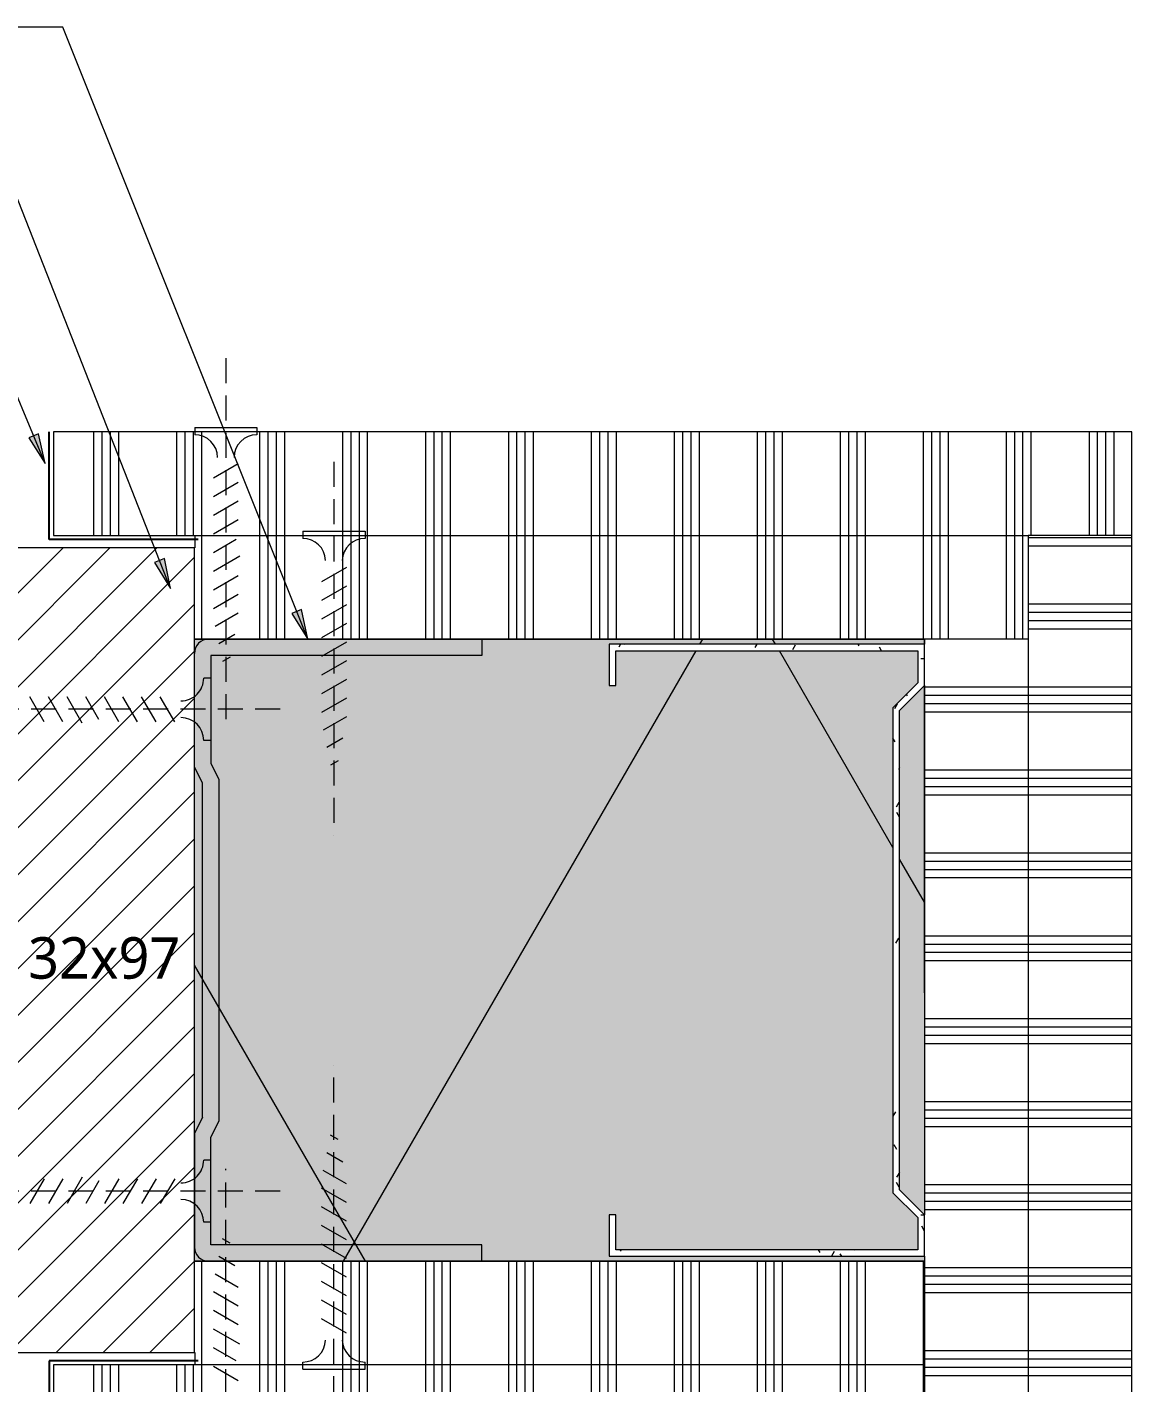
# Model space of a CAD drawing. Header units: millimetres. Extents: x 32900 to 38291, y -18988 to 4133.
# Drawn here: x 33216 to 33349.1, y -5776.9 to -5613.5 of the extents above; entities that cross this region are included whole.
import ezdxf

# ---------------------------------------------------------------- set-up
doc = ezdxf.new("R2010")
doc.units = ezdxf.units.MM
doc.linetypes.add('MV_hidden_2', pattern=[4.5, 3, -1.5])
for name, color, linetype, lineweight in [('A-DETL', 90, 'Continuous', 13), ('A-DETL-GENF', 92, 'Continuous', 18), ('A-DETL-IDEN', 3, 'Continuous', 18), ('A-DETL-THIN', 151, 'Continuous', 18), ('G-ANNO-TEXT', 231, 'Continuous', 13)]:
    doc.layers.add(name, color=color, linetype=linetype, lineweight=lineweight)
doc.styles.add('Segoe UI', font='segoeui.ttf', dxfattribs={"height": 5})
pattern_1 = [(90, (4, 0), (-10, 6e-16), []), (90, (5, 0), (-10, 6e-16), []), (90, (6, 0), (-10, 6e-16), []), (90, (7, 0), (-10, 6e-16), [])]
pattern_2 = [(0, (0, 4), (0, 10), []), (0, (0, 5), (0, 10), []), (0, (0, 6), (0, 10), []), (0, (0, 7), (0, 10), [])]

# ---------------------------------------------------------------- blocks, each defined once
blk = doc.blocks.new('42 isolatie - Type 1-3788779-Details ziekenhuis Utiliteitsgebouw')
at = {"layer": 'A-DETL-GENF'}
h = blk.add_hatch(color=256, dxfattribs=at)
h.paths.add_polyline_path([(50.27841160888151, -75.80000000000659), (88.27841160888153, -75.80000000000659), (88.27841160888153, -75.19999999980965), (50.27841160888151, -75.19999999980965), (50.27841160888151, -70.19999999980861), (51.0784116088801, -70.19999999980861), (51.0784116088801, -74.39999999980982), (87.4784116088859, -74.39999999980982), (87.4784116088859, -70.53137084970605), (84.47841160888306, -67.5313708497024), (84.4784116088832, -9.068629149912011), (87.47841160888078, -6.068629149910527), (87.47841160888078, -2.199999999808915), (51.07841160888038, -2.199999999808915), (51.07841160888038, -6.399999999810126), (50.27841160888178, -6.399999999810126), (50.27841160888178, -1.399999999809097), (88.27841160888086, -1.399999999809097), (88.27841160888086, -0.8000000000041495), (0.2784116088835358, -0.8000000000063153), (0.278411608884348, -75.80000000000659), (12.95577404330662, -75.80000000000659)])
h.paths.add_polyline_path([(88.27841160888153, -70.19999999980861), (88.27841160888086, -6.399999999810126), (85.27841160888181, -9.399999999809443), (85.27841160888167, -67.19999999981147), (87.4784116088859, -69.39999999981313)])
at = {"layer": 'A-DETL-GENF', "lineweight": 13}
h = blk.add_hatch(dxfattribs=at)
h.set_pattern_fill('FP_3', color=256, style=0, pattern_type=2)
h.set_pattern_definition([(300, (0, 0), (-69.28203230275508, -40), []), (240, (0, 0), (-69.2820323027551, 39.99999999999999), [])])
h.paths.add_polyline_path([(50.27841160888151, -75.80000000000659), (88.27841160888153, -75.80000000000659), (88.27841160888153, -75.19999999980965), (50.27841160888151, -75.19999999980965), (50.27841160888151, -70.19999999980861), (51.0784116088801, -70.19999999980861), (51.0784116088801, -74.39999999980982), (87.4784116088859, -74.39999999980982), (87.4784116088859, -70.53137084970605), (84.47841160888306, -67.5313708497024), (84.4784116088832, -9.068629149912011), (87.47841160888078, -6.068629149910527), (87.47841160888078, -2.199999999808915), (51.07841160888038, -2.199999999808915), (51.07841160888038, -6.399999999810126), (50.27841160888178, -6.399999999810126), (50.27841160888178, -1.399999999809097), (88.27841160887814, -1.399999999809097), (88.27841160887814, -0.8000000000041495), (0.278411608880964, -0.8000000000063153), (0.278411608884348, -75.80000000000659), (12.95577404330662, -75.80000000000659)])
h.paths.add_polyline_path([(88.27841160888138, -70.19999999980861), (88.27841160887841, -6.399999999810126), (85.27841160888181, -9.399999999809443), (85.27841160888167, -67.19999999981147), (87.4784116088859, -69.39999999981313)])
at = {"layer": 'A-DETL-GENF'}
for p, q in [((0.3038748355456289, -0.8000000000007149), (0.2784116088534862, -0.8000000000007149)), ((0.3038748355455951, -0.8000000000007149), (0.2784116088509144, -0.8000000000007149)), ((88.27841160885067, -0.8000000000007149), (0.3038748355456289, -0.8000000000007149)), ((88.27841160885067, -1.399999999804478), (88.27841160885067, -0.8000000000007149)), ((88.27841160885109, -43.42359927892212), (88.2784116088507, -6.399999999806412)), ((0.2784116088542307, -75.80000000000125), (0.3038748355451899, -75.80000000000125)), ((0.2784116088542307, -75.80000000000089), (0.3038748355451899, -75.80000000000089)), ((0.3038748355451899, -75.80000000000125), (88.27841160885141, -75.80000000000125))]:
    blk.add_line(p, q, dxfattribs=at)
blk = doc.blocks.new('00 msprofiel - 75-V6-Details ziekenhuis Utiliteitsgebouw')
at = {"layer": 'A-DETL-GENF'}
for p, q in [((1.719298245614385, 37.5000000000001), (34.63157894736857, 37.5000000000001)), ((34.63157894736858, 37.5000000000001), (34.63157894736858, 35.53508771929875)), ((-1.69e-14, 22.09800270456356), (-1.69e-14, 35.78070175438541)), ((34.63157894736858, 35.53508771929875), (1.964912280701961, 35.53508771929875)), ((1.964912280701961, 35.53508771929875), (1.964912280701961, 22.56185557263358)), ((0.9824561403509026, 20.13309042386109), (-1.69e-14, 22.09800270456356)), ((1.964912280701961, 22.56185557263358), (2.94736842105302, 20.59694329193069)), ((0.9824561403509026, -20.13309042386096), (0.9824561403509026, 20.13309042386109)), ((2.94736842105302, 20.59694329193069), (2.94736842105302, -20.59694329193056)), ((0.9824561403509026, -20.13309042386096), (1.396e-13, -22.09800270456311)), ((1.964912280701961, -22.56185557263313), (2.94736842105302, -20.59694329193056)), ((1.396e-13, -22.09800270456311), (1.396e-13, -35.78070175438542)), ((1.964912280701961, -35.53508771929876), (1.964912280701961, -22.56185557263313)), ((34.63157894736857, -35.53508771929876), (1.964912280701961, -35.53508771929876)), ((34.63157894736857, -37.50000000000011), (34.63157894736857, -35.53508771929876)), ((1.719298245614541, -37.50000000000011), (34.63157894736857, -37.50000000000011))]:
    blk.add_line(p, q, dxfattribs=at)
for centre, radius, start, end in [((1.719298245614488, 35.7807017543854), 1.719298245614411, 90.00000000000021, 179.9999999999997), ((1.719298245614488, -35.7807017543854), 1.719298245614407, 180.0000000000002, 269.9999999999994)]:
    blk.add_arc(centre, radius, start, end, dxfattribs=at)

msp = doc.modelspace()

# ---------------------------------------------------------------- hatches: boundary and pattern name
at = {"layer": 'A-DETL-GENF', "lineweight": 13}
h = msp.add_hatch(dxfattribs=at)
h.set_pattern_fill('FP_2', color=254, style=0, pattern_type=2)
h.set_pattern_definition(pattern_1)
h.paths.add_polyline_path([(33248.80976398859, -5674.741878869008), (33349.13240155417, -5674.741878869008), (33349.13240155417, -5662.241878869007), (33219.13240155418, -5662.241878869007), (33219.13240155418, -5674.741878869008)])
h = msp.add_hatch(dxfattribs=at)
h.set_pattern_fill('FP_7', color=254, style=0, pattern_type=2)
h.set_pattern_definition([(45, (0, 0), (-2.82842712474619, 2.82842712474619), [])])
h.paths.add_polyline_path([(33204.13240155416, -5773.241878869008), (33236.13240155417, -5773.241878869008), (33236.13240155417, -5676.241878869007), (33204.13240155416, -5676.241878869007), (33204.13240155416, -5679.326410070856), (33204.52063012182, -5679.377521331421), (33204.88240155417, -5679.527371965176), (33205.19306172595, -5679.765749899075), (33205.46537734459, -5680.158342889647), (33205.5812902936, -5680.4381815032), (33205.63240155417, -5680.826410070855), (33205.5812902936, -5681.214638638509), (33205.43143965985, -5681.576410070855), (33205.19306172595, -5681.887070242634), (33204.88240155418, -5682.12544817653), (33204.52063012182, -5682.275298810289), (33204.13240155416, -5682.326410070855), (33204.13240155416, -5693.812321537215), (33204.52063012182, -5693.863432797781), (33204.88240155418, -5694.013283431536), (33205.19306172595, -5694.251661365435), (33205.43143965985, -5694.562321537215), (33205.5812902936, -5694.92409296956), (33205.63240155417, -5695.312321537215), (33205.5812902936, -5695.700550104866), (33205.43143965985, -5696.062321537212), (33205.19306172595, -5696.372981708993), (33204.88240155417, -5696.611359642891), (33204.52063012182, -5696.761210276646), (33204.13240155416, -5696.812321537215), (33204.13240155416, -5708.298233003574), (33204.52063012182, -5708.349344264139), (33204.88240155418, -5708.499194897895), (33205.19306172595, -5708.737572831793), (33205.43143965985, -5709.048233003572), (33205.5812902936, -5709.410004435917), (33205.63240155417, -5709.798233003572), (33205.5812902936, -5710.186461571226), (33205.43143965985, -5710.548233003572), (33205.19306172595, -5710.858893175351), (33204.88240155418, -5711.097271109249), (33204.52063012182, -5711.247121743006), (33204.13240155416, -5711.298233003572), (33204.13240155416, -5722.784144469932), (33204.52063012182, -5722.835255730498), (33204.88240155418, -5722.985106364257), (33205.19306172595, -5723.22348429815), (33205.43143965985, -5723.534144469931), (33205.5812902936, -5723.895915902279), (33205.63240155417, -5724.284144469931), (33205.5812902936, -5724.672373037584), (33205.43143965985, -5725.034144469931), (33205.19306172595, -5725.344804641713), (33204.88240155418, -5725.583182575607), (33204.52063012182, -5725.733033209365), (33204.13240155416, -5725.784144469932), (33204.13240155416, -5737.270055936292), (33204.52063012182, -5737.32116719686), (33204.88240155417, -5737.471017830614), (33205.19306172595, -5737.709395764512), (33205.43143965985, -5738.020055936292), (33205.5812902936, -5738.381827368639), (33205.63240155417, -5738.770055936291), (33205.5812902936, -5739.158284503943), (33205.43143965985, -5739.520055936291), (33205.19306172595, -5739.83071610807), (33204.88240155417, -5740.069094041968), (33204.52063012182, -5740.218944675724), (33204.13240155416, -5740.270055936291), (33204.13240155416, -5751.755967402648), (33204.52063012182, -5751.807078663217), (33204.88240155417, -5751.956929296973), (33205.19306172595, -5752.19530723087), (33205.43143965985, -5752.505967402651), (33205.5812902936, -5752.867738834996), (33205.63240155417, -5753.255967402651), (33205.5812902936, -5753.644195970303), (33205.43143965985, -5754.005967402651), (33205.19306172595, -5754.316627574429), (33204.88240155417, -5754.555005508329), (33204.52063012182, -5754.704856142085), (33204.13240155416, -5754.755967402651), (33204.13240155416, -5766.24187886901), (33204.52063012182, -5766.292990129574), (33204.88240155417, -5766.442840763332), (33205.19306172595, -5766.681218697229), (33205.43143965985, -5766.991878869008), (33205.5812902936, -5767.353650301356), (33205.63240155417, -5767.741878869011), (33205.5812902936, -5768.130107436663), (33205.43143965985, -5768.491878869008), (33205.19306172595, -5768.80253904079), (33204.88240155418, -5769.040916974684), (33204.52063012182, -5769.190767608445), (33204.13240155416, -5769.241878869008)])
h = msp.add_hatch(dxfattribs=at)
h.set_pattern_fill('FP_2', color=254, style=0, pattern_type=2)
h.set_pattern_definition(pattern_1)
h.paths.add_polyline_path([(33324.13240155417, -5687.241878869008), (33336.63240155417, -5687.241878869008), (33336.63240155417, -5674.741878869008), (33236.15786478086, -5674.741878869008), (33236.15786478086, -5687.241878869008), (33248.80976398859, -5687.241878869008)])
h = msp.add_hatch(dxfattribs=at)
h.set_pattern_fill('FP_12', color=254, style=0, pattern_type=2)
h.set_pattern_definition(pattern_2)
h.paths.add_polyline_path([(33349.13240155417, -5862.241878869008), (33349.13240155417, -5674.741878869008), (33336.63240155417, -5674.741878869008), (33336.63240155417, -5862.241878869008)])
h = msp.add_hatch(dxfattribs=at)
h.set_pattern_fill('FP_12', color=254, style=0, pattern_type=2)
h.set_pattern_definition(pattern_2)
h.paths.add_polyline_path([(33336.63240155417, -5862.241878869008), (33336.63240155417, -5687.241878869008), (33324.13240155417, -5687.241878869008), (33324.13240155417, -5862.241878869008)])
h = msp.add_hatch(dxfattribs=at)
h.set_pattern_fill('FP_6', color=254, style=0, pattern_type=2)
h.set_pattern_definition([(0, (0, 0), (8.128, 2.032), [0.67056, -5.424999999999999, 0.67056, -5.424999999999999, -32.512]), (0, (0, 0), (8.128, 2.032), [-12.192, 0.67056, -11.521, 0.67056, -5.424999999999999, -14.224]), (0, (0, 0), (8.128, 2.032), [-30.48, 0.67056, -3.393, 0.67056, -9.488999999999997]), (120, (3.048, 1.016), (-5.823763620489978, 6.023054481959919), [0.67056, -5.424999999999998, 0.67056, -5.424999999999998, -32.51199999999999]), (120, (3.048, 1.016), (-5.823763620489978, 6.023054481959919), [-12.192, 0.67056, -11.52099999999999, 0.67056, -5.424999999999998, -14.224]), (120, (3.048, 1.016), (-5.823763620489978, 6.023054481959919), [-30.48, 0.67056, -3.392999999999999, 0.67056, -9.488999999999997]), (240, (4.064, 5.08), (-2.304236379510018, -8.055054481959917), [0.67056, -5.424999999999999, 0.67056, -5.424999999999999, -32.512]), (240, (4.064, 5.08), (-2.304236379510018, -8.055054481959917), [-12.192, 0.67056, -11.521, 0.67056, -5.424999999999999, -14.224]), (240, (4.064, 5.08), (-2.304236379510018, -8.055054481959917), [-30.48, 0.67056, -3.393, 0.67056, -9.488999999999997])])
h.paths.add_polyline_path([(33324.13240155417, -5761.641878868812), (33324.13240155417, -5756.641878868816), (33321.13240155417, -5753.641878868815), (33321.13240155417, -5695.841878868812), (33324.13240155416, -5692.841878868813), (33324.13240155416, -5687.841878868812), (33286.13240155417, -5687.841878868812), (33286.13240155417, -5692.841878868813), (33286.93240155417, -5692.841878868813), (33286.93240155417, -5688.641878868812), (33323.33240155417, -5688.641878868812), (33323.33240155417, -5692.510508018914), (33320.33240155417, -5695.510508018915), (33320.33240155417, -5753.973249718706), (33323.33240155417, -5756.97324971871), (33323.33240155417, -5760.841878868813), (33286.93240155417, -5760.841878868813), (33286.93240155417, -5756.641878868812), (33286.13240155417, -5756.641878868812), (33286.13240155417, -5761.641878868812)])
h = msp.add_hatch(dxfattribs=at)
h.set_pattern_fill('FP_2', color=254, style=0, pattern_type=2)
h.set_pattern_definition(pattern_1)
h.paths.add_polyline_path([(33236.15786478086, -5774.741878869009), (33324.13240155416, -5774.741878869009), (33324.13240155416, -5762.241878869008), (33236.15786478086, -5762.241878869008), (33236.15786478086, -5773.241878869008)])
h = msp.add_hatch(dxfattribs=at)
h.set_pattern_fill('FP_2', color=254, style=0, pattern_type=2)
h.set_pattern_definition(pattern_1)
h.paths.add_polyline_path([(33249.73240155418, -5787.241878869008), (33324.13240155417, -5787.241878869008), (33324.13240155417, -5774.741878869007), (33219.13240155418, -5774.741878869007), (33219.13240155418, -5787.241878869008), (33249.13240155416, -5787.241878869008)])
at = {"layer": 'A-DETL-IDEN'}
msp.add_hatch(color=256, dxfattribs=at).paths.add_polyline_path([(33249.78975348152, -5687.241878869002), (33249.04211599061, -5683.663613900104), (33247.86336535077, -5684.13511676431)])
at = {"layer": 'G-ANNO-TEXT'}
for points in [[(33218.1404854233, -5666.069958181992), (33217.33815047839, -5662.503559348206), (33216.16675695588, -5662.993054227961)], [(33233.2398968463, -5681.120381204377), (33232.51341449926, -5677.537761296417), (33231.33189857125, -5678.002291310248)]]:
    msp.add_hatch(color=7, dxfattribs=at).paths.add_polyline_path(points)

# ---------------------------------------------------------------- linework, layer by layer
at = {"layer": 'A-DETL', "linetype": 'MV_hidden_2'}
for p, q in [((33239.90786478083, -5653.383581035262), (33239.90786478083, -5698.383581035262)), ((33252.93778519626, -5665.883581035261), (33252.93778519626, -5710.883581035262)), ((33246.45561166858, -5695.693407223039), (33201.45561166859, -5695.693407223039)), ((33252.93778519627, -5783.600176702745), (33252.93778519627, -5738.600176702744)), ((33239.90786478083, -5787.241878869002), (33239.90786478083, -5751.100176702744)), ((33246.45561166858, -5753.790350514969), (33201.45561166859, -5753.790350514969))]:
    msp.add_line(p, q, dxfattribs=at)
at = {"layer": 'A-DETL', "lineweight": 25}
for p, q in [((33218.63240155415, -5675.241878869003), (33218.63240155415, -5662.241878869003)), ((33236.57934865734, -5675.241878869003), (33218.63240155415, -5675.241878869003)), ((33236.57934865734, -5774.241878869), (33218.63240155415, -5774.241878869)), ((33218.63240155415, -5774.241878869), (33218.63240155415, -5787.241878869002))]:
    msp.add_line(p, q, dxfattribs=at)
at = {"layer": 'A-DETL'}
for p, q in [((33236.15786478083, -5661.741878869001), (33243.65786478083, -5661.741878869001)), ((33236.15786478083, -5661.741878869001), (33236.15786478083, -5662.591878869001)), ((33243.65786478083, -5661.741878869001), (33243.65786478083, -5662.591878869001)), ((33241.40786478083, -5666.091878868999), (33238.40786478083, -5667.823929676569)), ((33241.40786478083, -5668.341878869001), (33238.40786478083, -5670.07392967657)), ((33241.40786478083, -5670.591878869001), (33238.40786478083, -5672.323929676569)), ((33241.40786478083, -5672.841878869004), (33238.40786478083, -5674.573929676571)), ((33249.18778519626, -5674.241878869002), (33256.68778519627, -5674.241878869002)), ((33249.18778519626, -5674.241878869002), (33249.18778519626, -5675.091878869)), ((33256.68778519627, -5674.241878869002), (33256.68778519627, -5675.091878869)), ((33236.13240155414, -5676.241878869002), (33204.13240155414, -5676.241878869002)), ((33236.13240155414, -5773.241878869003), (33236.13240155414, -5676.241878869002)), ((33241.14805715969, -5675.241878869005), (33238.40786478083, -5676.823929676572)), ((33241.58106986159, -5677.241878869001), (33238.40786478083, -5679.073929676571)), ((33254.43778519627, -5678.591878868999), (33251.43778519627, -5680.32392967657)), ((33241.40786478083, -5679.591878869003), (33238.40786478083, -5681.323929676572)), ((33254.43778519627, -5680.841878869003), (33251.43778519627, -5682.57392967657)), ((33241.40786478083, -5681.841878869003), (33238.40786478083, -5683.573929676572)), ((33241.40786478083, -5684.091878869004), (33238.62046548543, -5685.701184602538)), ((33254.43778519627, -5683.091878869001), (33251.43778519627, -5684.823929676571)), ((33254.43778519626, -5685.341878869003), (33251.43778519627, -5687.073929676571)), ((33240.98679025864, -5686.695202345267), (33239.06200532618, -5687.806477444162)), ((33254.43778519626, -5687.591878869003), (33251.43778519627, -5689.323929676572)), ((33240.41412113072, -5689.425728799292), (33239.5109683048, -5689.947164326457)), ((33254.43778519626, -5689.841878869001), (33251.43778519627, -5691.57392967657)), ((33238.09731383484, -5691.943407223039), (33237.24731383484, -5691.943407223039)), ((33238.09731383484, -5691.943407223039), (33238.09731383484, -5699.443407223039)), ((33254.43778519627, -5692.091878869003), (33251.43778519627, -5693.823929676572)), ((33217.99731383484, -5697.193407223039), (33216.26526302727, -5694.193407223039)), ((33220.24731383484, -5697.193407223039), (33218.51526302727, -5694.193407223039)), ((33222.59731383484, -5697.366612303799), (33220.76526302727, -5694.193407223039)), ((33224.59731383484, -5696.9335996019), (33223.01526302727, -5694.193407223039)), ((33226.99731383484, -5697.193407223039), (33225.26526302727, -5694.193407223039)), ((33229.24731383484, -5697.193407223039), (33227.51526302727, -5694.193407223039)), ((33231.49731383484, -5697.193407223039), (33229.76526302727, -5694.193407223039)), ((33233.74731383484, -5697.193407223043), (33232.01526302727, -5694.193407223039)), ((33254.43778519626, -5694.341878869003), (33251.43778519627, -5696.073929676571)), ((33254.43778519627, -5696.591878869003), (33251.65038590088, -5698.201184602538)), ((33238.09731383484, -5699.443407223039), (33237.24731383484, -5699.443407223039)), ((33254.01671067409, -5699.195202345266), (33252.09192574161, -5700.306477444161)), ((33253.44404154616, -5701.925728799292), (33252.54088872025, -5702.447164326457)), ((33253.44404154617, -5747.558028938715), (33252.54088872025, -5747.03659341155)), ((33254.01671067409, -5750.28855539274), (33252.09192574161, -5749.177280293844)), ((33238.09731383484, -5750.040350514968), (33237.24731383484, -5750.040350514968)), ((33238.09731383484, -5757.540350514968), (33238.09731383484, -5750.040350514968)), ((33254.43778519627, -5752.891878869003), (33251.65038590088, -5751.282573135468)), ((33217.99731383484, -5752.290350514969), (33216.26526302727, -5755.290350514968)), ((33220.24731383484, -5752.290350514969), (33218.51526302727, -5755.290350514968)), ((33222.59731383484, -5752.117145434208), (33220.76526302727, -5755.290350514968)), ((33224.59731383484, -5752.550158136108), (33223.01526302728, -5755.290350514968)), ((33226.99731383484, -5752.290350514967), (33225.26526302727, -5755.290350514968)), ((33229.24731383484, -5752.290350514969), (33227.51526302727, -5755.290350514968)), ((33231.49731383484, -5752.290350514969), (33229.76526302727, -5755.290350514968)), ((33233.74731383484, -5752.290350514964), (33232.01526302727, -5755.290350514968)), ((33254.43778519627, -5755.141878869004), (33251.43778519627, -5753.409828061435)), ((33254.43778519627, -5757.391878869004), (33251.43778519627, -5755.659828061435)), ((33238.09731383484, -5757.540350514968), (33237.24731383484, -5757.540350514968)), ((33254.43778519627, -5759.641878869005), (33251.43778519627, -5757.909828061436)), ((33240.41412113072, -5760.058028938714), (33239.5109683048, -5759.536593411549)), ((33254.43778519627, -5761.891878869004), (33251.43778519627, -5760.159828061436)), ((33240.98679025864, -5762.78855539274), (33239.06200532618, -5761.677280293844)), ((33254.43778519627, -5764.141878869002), (33251.43778519627, -5762.409828061435)), ((33241.40786478083, -5765.391878869003), (33238.62046548543, -5763.782573135468)), ((33241.40786478083, -5767.641878869003), (33238.40786478083, -5765.909828061435)), ((33254.43778519627, -5766.391878869004), (33251.43778519627, -5764.659828061436)), ((33254.43778519627, -5768.641878869004), (33251.43778519627, -5766.909828061436)), ((33241.40786478083, -5769.891878869003), (33238.40786478083, -5768.159828061435)), ((33254.43778519628, -5770.891878869007), (33251.43778519627, -5769.159828061436)), ((33241.58106986159, -5772.241878869006), (33238.40786478083, -5770.409828061436)), ((33241.14805715969, -5774.241878869), (33238.40786478083, -5772.659828061435)), ((33204.13240155414, -5773.241878869003), (33236.13240155414, -5773.241878869003)), ((33241.40786478083, -5776.641878869003), (33238.40786478083, -5774.909828061435)), ((33249.18778519627, -5775.241878869005), (33249.18778519627, -5774.391878869006)), ((33249.18778519627, -5775.241878869005), (33256.68778519627, -5775.241878869005)), ((33256.68778519627, -5775.241878869005), (33256.68778519627, -5774.391878869006))]:
    msp.add_line(p, q, dxfattribs=at)
for centre, radius, start, end in [((33236.15786478083, -5665.341878869), 2.75, 0, 90), ((33243.65786478083, -5665.341878869002), 2.75, 90, 179.9999999999621), ((33249.18778519626, -5677.841878868999), 2.75, 2.083942334541287, 90), ((33256.68778519627, -5677.841878869), 2.75, 90, 177.916057665427), ((33234.49731383484, -5691.943407223039), 2.750000000000188, 270.0000000000091, 9.4749e-12), ((33234.49731383484, -5699.44340722304), 2.750000000001097, 9.4781e-12, 90.00000000000948), ((33234.49731383484, -5750.040350514968), 2.75, 269.9999999999997, 0), ((33234.49731383484, -5757.540350514968), 2.75, 0, 90), ((33249.18778519627, -5771.641878869006), 2.75, 269.9999999999997, 357.9160576654591), ((33256.68778519627, -5771.641878869005), 2.75, 182.0839423345963, 269.9999999999997)]:
    msp.add_arc(centre, radius, start, end, dxfattribs=at)
at = {"layer": 'A-DETL-IDEN'}
for p, q in [((33220.2770862444, -5613.460618923502), (33195.64984880378, -5613.460618923502)), ((33249.78975348152, -5687.241878869002), (33220.2770862444, -5613.460618923502)), ((33249.04211599061, -5683.663613900104), (33247.86336535077, -5684.13511676431)), ((33247.86336535077, -5684.13511676431), (33249.78975348152, -5687.241878869002)), ((33249.78975348152, -5687.241878869002), (33249.04211599061, -5683.663613900104))]:
    msp.add_line(p, q, dxfattribs=at)
at = {"layer": 'A-DETL-THIN'}
for p, q in [((33349.13240155414, -5662.241878869003), (33219.13240155415, -5662.241878869003)), ((33219.13240155415, -5662.241878869003), (33219.13240155415, -5674.741878869004)), ((33349.13240155414, -5674.741878869004), (33349.13240155414, -5662.241878869003)), ((33219.13240155415, -5674.741878869004), (33336.63240155414, -5674.741878869004)), ((33236.15786478083, -5674.741878869003), (33236.15786478083, -5676.241878869003)), ((33349.13240155414, -5674.741878869004), (33336.63240155414, -5674.741878869004)), ((33336.63240155414, -5674.741878869004), (33336.63240155414, -5862.241878869003)), ((33349.13240155414, -5862.241878869003), (33349.13240155414, -5674.741878869004)), ((33236.15786478083, -5687.241878869002), (33324.13240155414, -5687.241878869002)), ((33336.63240155414, -5687.241878869002), (33324.13240155414, -5687.241878869002)), ((33324.13240155414, -5687.241878869002), (33324.13240155414, -5687.841878868806)), ((33286.13240155414, -5687.841878868808), (33286.13240155414, -5692.841878868808)), ((33324.13240155414, -5687.841878868808), (33286.13240155414, -5687.841878868808)), ((33286.93240155414, -5692.841878868808), (33286.93240155414, -5688.641878868808)), ((33286.93240155414, -5688.641878868808), (33323.33240155414, -5688.641878868808)), ((33323.33240155414, -5688.641878868808), (33323.33240155414, -5692.51050801891)), ((33324.13240155414, -5692.841878868808), (33324.13240155414, -5687.841878868808)), ((33323.33240155414, -5692.51050801891), (33320.33240155414, -5695.51050801891)), ((33286.13240155414, -5692.841878868808), (33286.93240155414, -5692.841878868808)), ((33321.13240155414, -5695.841878868808), (33324.13240155414, -5692.841878868808)), ((33324.13240155414, -5692.841878868808), (33324.13240155414, -5756.641878868812)), ((33320.33240155414, -5695.51050801891), (33320.33240155414, -5753.973249718701)), ((33321.13240155414, -5753.641878868808), (33321.13240155414, -5695.841878868808)), ((33320.33240155414, -5753.973249718701), (33323.33240155414, -5756.973249718705)), ((33324.13240155414, -5756.641878868812), (33321.13240155414, -5753.641878868808)), ((33286.93240155414, -5756.641878868808), (33286.13240155414, -5756.641878868808)), ((33286.13240155414, -5756.641878868808), (33286.13240155414, -5761.641878868808)), ((33286.93240155414, -5760.841878868808), (33286.93240155414, -5756.641878868808)), ((33323.33240155414, -5756.973249718705), (33323.33240155414, -5760.841878868808)), ((33324.13240155414, -5761.641878868808), (33324.13240155414, -5756.641878868812)), ((33323.33240155414, -5760.841878868808), (33286.93240155414, -5760.841878868808)), ((33324.13240155414, -5762.241878869002), (33236.15786478083, -5762.241878869002)), ((33286.13240155414, -5761.641878868808), (33324.13240155414, -5761.641878868808)), ((33324.13240155414, -5761.641878868808), (33324.13240155414, -5862.241878869003)), ((33236.15786478083, -5773.241878869001), (33236.15786478083, -5774.741878869004)), ((33324.13240155414, -5774.741878869003), (33219.13240155415, -5774.741878869003)), ((33219.13240155415, -5774.741878869003), (33219.13240155415, -5787.241878869003))]:
    msp.add_line(p, q, dxfattribs=at)
at = {"layer": 'G-ANNO-TEXT', "color": 250}
for p, q in [((33233.2398968463, -5681.120381204377), (33210.95453626868, -5624.438341939007)), ((33218.1404854233, -5666.069958181992), (33204.92245587832, -5634.438341939007)), ((33217.33815047839, -5662.503559348206), (33216.16675695588, -5662.993054227961)), ((33216.16675695588, -5662.993054227961), (33218.1404854233, -5666.069958181992)), ((33218.1404854233, -5666.069958181992), (33217.33815047839, -5662.503559348206)), ((33232.51341449926, -5677.537761296417), (33231.33189857125, -5678.002291310248)), ((33233.2398968463, -5681.120381204377), (33232.51341449926, -5677.537761296417)), ((33231.33189857125, -5678.002291310248), (33233.2398968463, -5681.120381204377))]:
    msp.add_line(p, q, dxfattribs=at)

# ---------------------------------------------------------------- block references
at = {"layer": 'A-DETL-GENF'}
for name, p in [('42 isolatie - Type 1-3788779-Details ziekenhuis Utiliteitsgebouw', (33235.85398994529, -5686.441878869004)), ('00 msprofiel - 75-V6-Details ziekenhuis Utiliteitsgebouw', (33236.13240155414, -5724.741878869003))]:
    msp.add_blockref(name, p, dxfattribs=at)

# ---------------------------------------------------------------- texts
at = {"layer": 'G-ANNO-TEXT', "color": 7, "insert": (33216.07455639447, -5723.173695514866), "char_height": 5, "width": 22.44725, "attachment_point": 1, "style": 'Segoe UI'}
msp.add_mtext('32x97', dxfattribs=at)

doc.saveas('drawing.dxf')
